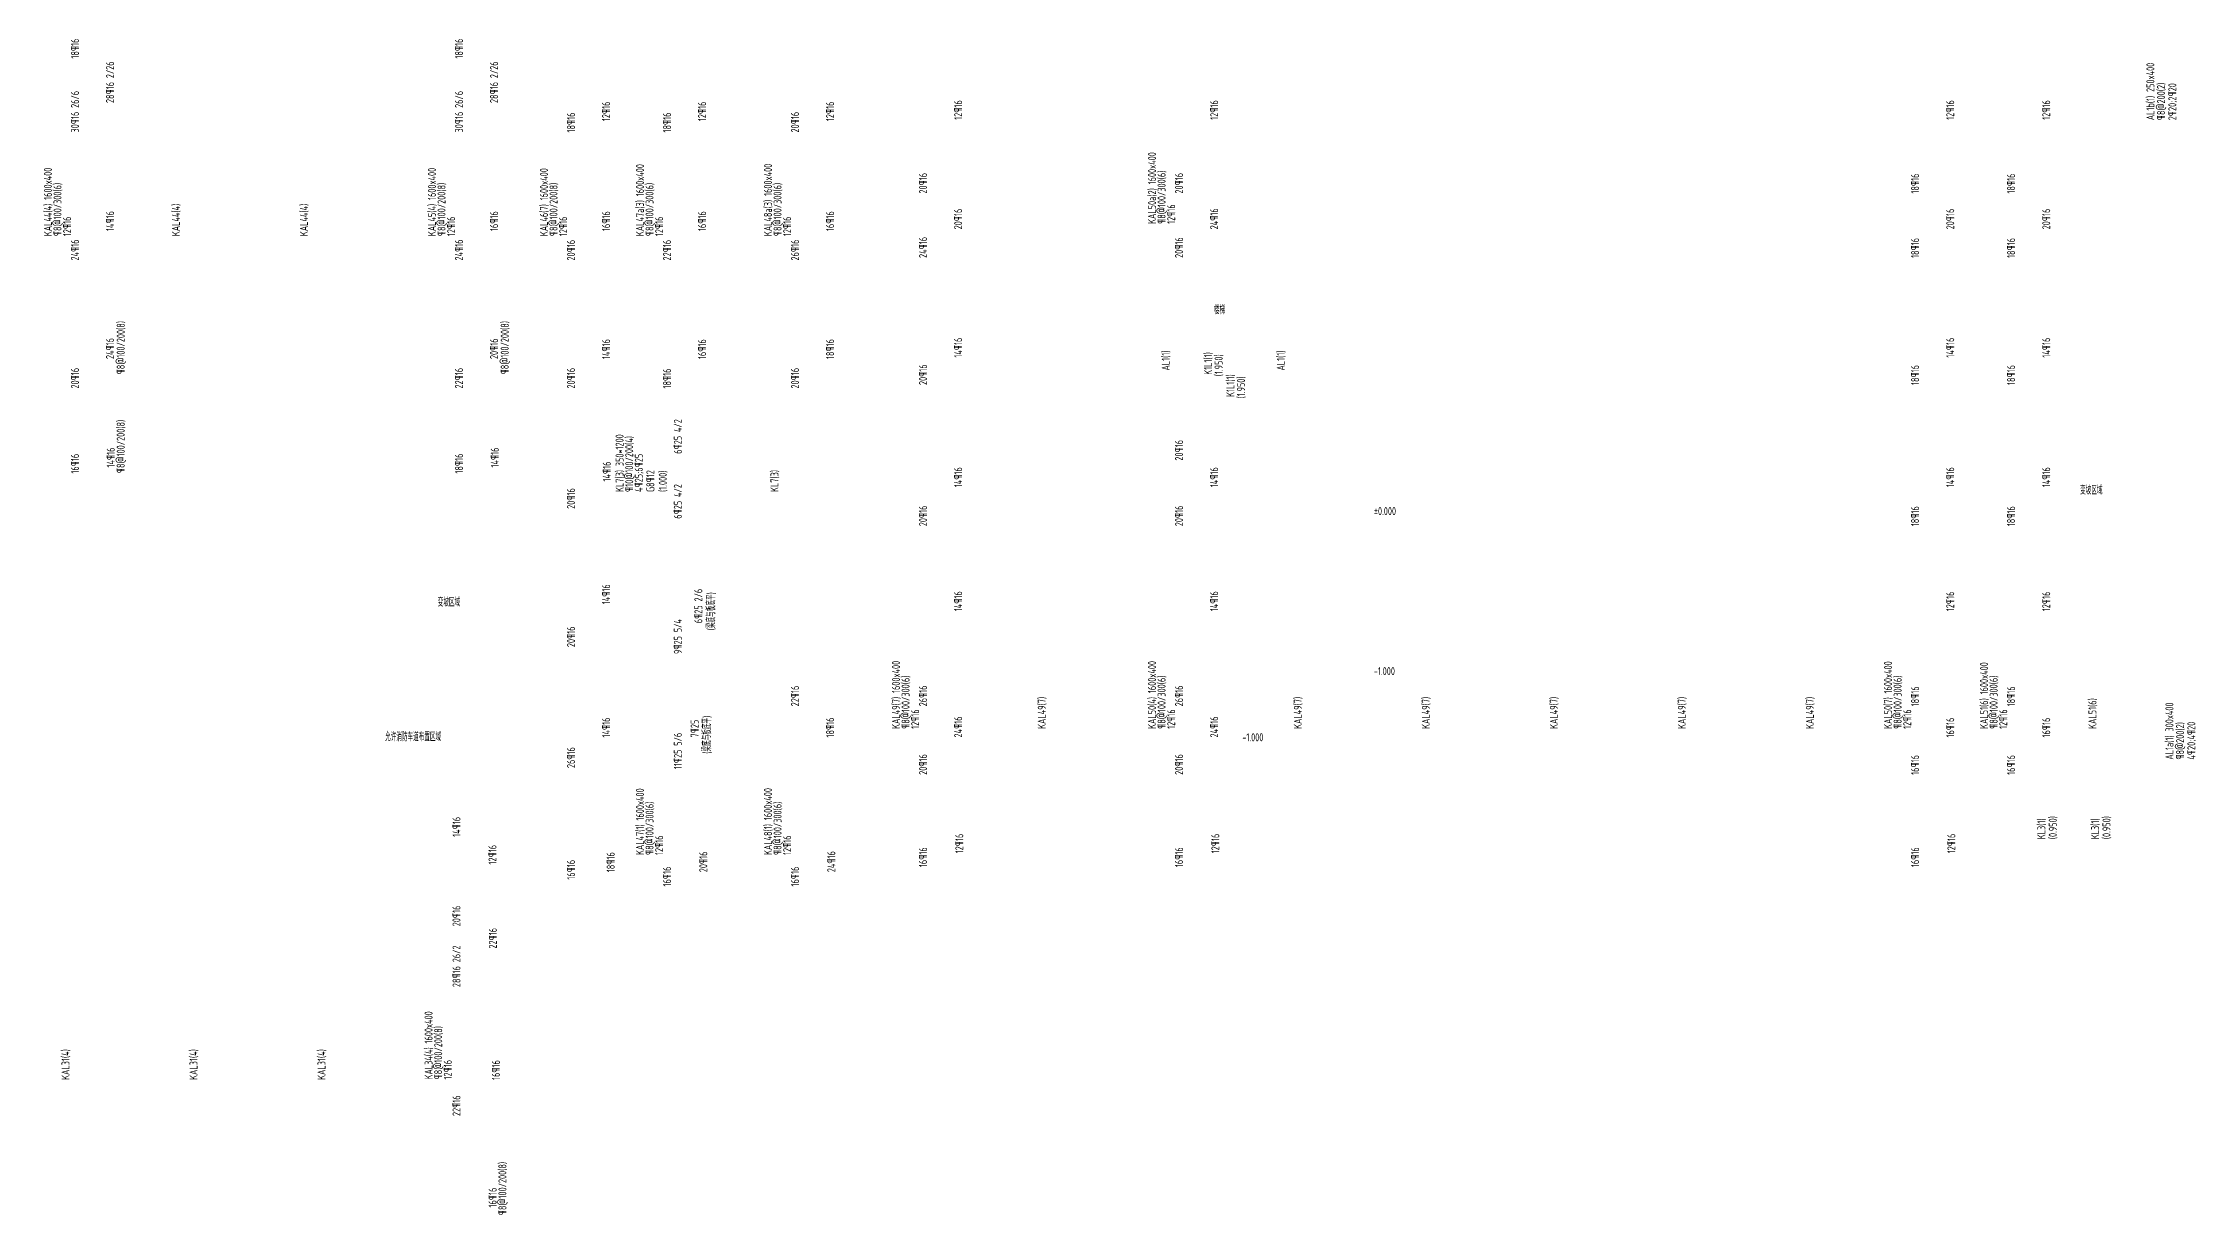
# Model space of a CAD drawing. Extents: x 2468086 to 6957054, y -3413633 to -667223.
# Drawn here: x 5576859 to 5711405, y -1348640 to -1275406 of the extents above; entities that cross this region are included whole.
import ezdxf

# ---------------------------------------------------------------- set-up
doc = ezdxf.new("R2010")
doc.units = 0
doc.header["$LTSCALE"] = 100
doc.header["$MEASUREMENT"] = 0
doc.layers.get('0').update_dxf_attribs({"linetype": 'CONTINUOUS'})
doc.layers.add('垂直标注', color=2, linetype='CONTINUOUS')
doc.layers.add('垂直钢筋', color=7, linetype='CONTINUOUS')
doc.styles.add('GB', font='gbxwxt.shx', dxfattribs={"width": 0.7, "height": 500, "bigfont": 'gbhzfs.shx'})
doc.styles.get("Standard").update_dxf_attribs({"font": 'gbxwxt.shx', "width": 0.8, "bigfont": 'gbhzfs.shx'})

msp = doc.modelspace()

# ---------------------------------------------------------------- texts
at = {"style": 'GB', "width": 0.7}
for s, p in [('楼梯', (5650029.4, -1292344.6)), ('变坡区域', (5704164.5, -1303611.8)), ('%%p0.000', (5660030.8, -1304905.2)), ('变坡区域', (5601525.6, -1310612.2)), ('-1.000', (5660030.8, -1314905.2)), ('允许消防车道布置区域', (5598236.7, -1319027.1)), ('-1.000', (5651807.3, -1319040.9))]:
    msp.add_text(s, height=500, dxfattribs=at).set_placement(p)
at = {"layer": '垂直标注', "width": 0.7}
for s, height, p in [('AL1b(1) 250x400', 500, (5708808.7, -1280229)), ('¶8@200(2)', 500, (5709472.9, -1280229)), ('2¶20;2¶20', 500, (5710178.2, -1280229)), ('KAL50a(2) 1600x400', 499.988, (5646411.6, -1286706.8)), ('KAL44(4) 1600x400', 499.988, (5577411.6, -1287472.4)), ('¶8@100/300(6)', 499.988, (5578011.5, -1287472.4)), ('KAL45(4) 1600x400', 499.988, (5601411.6, -1287472.4)), ('¶8@100/200(8)', 499.988, (5602011.5, -1287472.4)), ('KAL46(7) 1600x400', 499.988, (5608411.6, -1287472.4)), ('¶8@100/200(8)', 499.988, (5609011.5, -1287472.4)), ('KAL47a(3) 1600x400', 499.988, (5614411.6, -1287472.4)), ('¶8@100/300(6)', 499.988, (5615011.5, -1287472.4)), ('KAL48a(3) 1600x400', 499.988, (5622411.6, -1287472.4)), ('¶8@100/300(6)', 499.988, (5623011.5, -1287472.4)), ('¶8@100/300(6)', 499.988, (5647011.5, -1286706.8)), ('KAL44(4)', 499.99, (5585411.6, -1287472.4)), ('KAL44(4)', 499.99, (5593411.6, -1287472.4)), ('12¶16', 499.99, (5647611.5, -1286706.8)), ('12¶16', 499.99, (5578611.5, -1287472.4)), ('12¶16', 499.99, (5602611.5, -1287472.4)), ('12¶16', 499.99, (5609611.5, -1287472.4)), ('12¶16', 499.99, (5615611.5, -1287472.4)), ('12¶16', 499.99, (5623611.5, -1287472.4)), ('AL1(1)', 500, (5647271.2, -1295871.2)), ('K1L1(1) ', 500, (5649913.6, -1296136.8)), ('(1.950)', 500, (5650576.4, -1296230.2)), ('AL1(1)', 500, (5654463.6, -1295871.2)), ('K1L1(1) ', 500, (5651312.3, -1297518.7)), ('(1.950)', 500, (5651975.1, -1297612.1)), ('KL7(3) 350*1200', 499.999, (5613139.9, -1303460.8)), ('¶10@100/200(4)', 499.999, (5613739.9, -1303460.8)), ('4¶25;6¶25', 500, (5614339.9, -1303460.8)), ('G8¶12', 500, (5615060.7, -1303460.8)), ('KL7(3)', 500, (5622820.7, -1303460.8)), ('(1.000)', 500, (5615840, -1303460.8)), ('KAL49(7) 1600x400', 499.988, (5630411.6, -1318265)), ('¶8@100/300(6)', 499.988, (5631011.5, -1318265)), ('KAL50(4) 1600x400', 499.988, (5646411.6, -1318265)), ('¶8@100/300(6)', 499.988, (5647011.5, -1318265)), ('KAL50(7) 1600x400', 499.988, (5692411.6, -1318265)), ('¶8@100/300(6)', 499.988, (5693011.5, -1318265)), ('KAL51(6) 1600x400', 499.988, (5698411.6, -1318265)), ('¶8@100/300(6)', 499.988, (5699011.5, -1318265)), ('KAL49(7)', 499.99, (5639525, -1318265)), ('KAL49(7)', 499.99, (5655525, -1318265)), ('KAL49(7)', 499.99, (5663525, -1318265)), ('KAL49(7)', 499.99, (5671525, -1318265)), ('KAL49(7)', 499.99, (5679525, -1318265)), ('KAL49(7)', 499.99, (5687525, -1318265)), ('KAL51(6)', 499.99, (5705186, -1318265)), ('12¶16', 499.99, (5631611.5, -1318265)), ('12¶16', 499.99, (5647611.5, -1318265)), ('12¶16', 499.99, (5693611.5, -1318265)), ('12¶16', 499.99, (5699611.5, -1318265)), ('AL1a(1) 300x400', 500, (5709996.6, -1320186.3)), ('¶8@200(2)', 500, (5710660.8, -1320186.3)), ('4¶20;4¶20', 500, (5711366.1, -1320186.3)), ('KAL47(1) 1600x400', 499.988, (5614411.6, -1326146.5)), ('¶8@100/300(6)', 499.988, (5615011.5, -1326146.5)), ('KAL48(1) 1600x400', 499.988, (5622411.6, -1326146.5)), ('¶8@100/300(6)', 499.988, (5623011.5, -1326146.5)), ('12¶16', 499.99, (5615611.5, -1326146.5)), ('12¶16', 499.99, (5623611.5, -1326146.5)), ('KL3(1)', 500, (5701994.8, -1325159.7)), ('(0.950)', 500, (5702705, -1325159.7)), ('KL3(1)', 500, (5705352.1, -1325159.7)), ('(0.950)', 500, (5706062.3, -1325159.7)), ('KAL34(4) 1600x400', 499.988, (5601203.3, -1340174.3)), ('KAL31(4)', 499.99, (5578511.7, -1340198.8)), ('KAL31(4)', 499.99, (5586511.7, -1340198.8)), ('KAL31(4)', 499.99, (5594511.7, -1340198.8)), ('¶8@100/200(8)', 499.988, (5601803.3, -1340174.3)), ('12¶16', 499.99, (5602403.3, -1340174.3))]:
    msp.add_text(s, height=height, rotation=90, dxfattribs=at).set_placement(p)
at = {"layer": '垂直钢筋', "width": 0.7}
for s, p in [('18¶16', (5579103.1, -1276377.2)), ('18¶16', (5603103.1, -1276377.2)), ('28¶16 2/26', (5581294.4, -1279154.1)), ('28¶16 2/26', (5605294.4, -1279154.1)), ('30¶16 26/6', (5579103.1, -1280994.7)), ('30¶16 26/6', (5603103.1, -1280994.7)), ('12¶16', (5612294.4, -1280284.7)), ('12¶16', (5618294.4, -1280284.7)), ('12¶16', (5626294.4, -1280284.7)), ('12¶16', (5634297.6, -1280199.9)), ('12¶16', (5650297.6, -1280199.9)), ('12¶16', (5696297.6, -1280199.9)), ('12¶16', (5702297.6, -1280199.9)), ('18¶16', (5610103.1, -1280994.7)), ('18¶16', (5616103.1, -1280994.7)), ('20¶16', (5624103.1, -1280994.7)), ('20¶16', (5632103.1, -1284813.5)), ('20¶16', (5648103.1, -1284813.5)), ('18¶16', (5694103.1, -1284813.5)), ('18¶16', (5700103.1, -1284813.5)), ('14¶16', (5581294.4, -1287154.2)), ('16¶16', (5605294.4, -1287154.2)), ('16¶16', (5612294.4, -1287154.2)), ('16¶16', (5618294.4, -1287154.2)), ('16¶16', (5626294.4, -1287154.2)), ('20¶16', (5634297.6, -1287048.1)), ('24¶16', (5650297.6, -1287048.1)), ('20¶16', (5696297.6, -1287048.1)), ('20¶16', (5702297.6, -1287048.1)), ('24¶16', (5579103.1, -1288994.8)), ('24¶16', (5603103.1, -1288994.8)), ('20¶16', (5610103.1, -1288994.8)), ('22¶16', (5616103.1, -1288994.8)), ('26¶16', (5624103.1, -1288994.8)), ('24¶16', (5632103.1, -1288835.2)), ('20¶16', (5648103.1, -1288835.2)), ('18¶16', (5694103.1, -1288835.2)), ('18¶16', (5700103.1, -1288835.2)), ('24¶16', (5581294.4, -1295154.1)), ('¶8@100/200(8)', (5581962, -1296113)), ('20¶16', (5605294.4, -1295154.1)), ('¶8@100/200(8)', (5605962, -1296113)), ('14¶16', (5612294.4, -1295154.1)), ('16¶16', (5618294.4, -1295154.1)), ('18¶16', (5626294.4, -1295154.1)), ('14¶16', (5634297.6, -1295065.6)), ('14¶16', (5696297.6, -1295065.6)), ('14¶16', (5702297.6, -1295065.6)), ('20¶16', (5579103.1, -1296994.7)), ('22¶16', (5603103.1, -1296994.7)), ('20¶16', (5610103.1, -1296994.7)), ('18¶16', (5616103.1, -1296994.7)), ('20¶16', (5624103.1, -1296994.7)), ('20¶16', (5632103.1, -1296775.5)), ('18¶16', (5694103.1, -1296775.5)), ('18¶16', (5700103.1, -1296775.5)), ('¶8@100/200(8)', (5581962, -1302285)), ('6¶25 4/2', (5616779.3, -1301074.9)), ('14¶16', (5581340.8, -1301930.4)), ('14¶16', (5605340.8, -1301930.4)), ('20¶16', (5648103.1, -1301501)), ('16¶16', (5579103.1, -1302310.7)), ('18¶16', (5603103.1, -1302310.7)), ('14¶16', (5612340.8, -1302806.5)), ('14¶16', (5634297.6, -1303160.4)), ('14¶16', (5650297.6, -1303160.4)), ('14¶16', (5696297.6, -1303160.4)), ('14¶16', (5702297.6, -1303160.4)), ('20¶16', (5610103.1, -1304513.9)), ('6¶25 4/2', (5616779.3, -1305131.5)), ('20¶16', (5632103.1, -1305599.9)), ('20¶16', (5648103.1, -1305599.9)), ('18¶16', (5694103.1, -1305599.9)), ('18¶16', (5700103.1, -1305599.9)), ('14¶16', (5612297.6, -1310476.2)), ('6¶25 2/6', (5618063.9, -1311661.8)), ('(梁底与板底平)', (5618869.8, -1312103.1)), ('14¶16', (5634297.6, -1310911.4)), ('14¶16', (5650297.6, -1310911.4)), ('12¶16', (5696297.6, -1310911.4)), ('12¶16', (5702297.6, -1310911.4)), ('20¶16', (5610103.1, -1313154.4)), ('9¶25 5/4', (5616779.3, -1313588.6)), ('22¶16', (5624103.1, -1316856.3)), ('26¶16', (5632103.1, -1316856.3)), ('26¶16', (5648103.1, -1316856.3)), ('18¶16', (5694103.1, -1316856.3)), ('18¶16', (5700103.1, -1316856.3)), ('14¶16', (5612297.6, -1318802.6)), ('7¶25', (5617831.4, -1318802.6)), ('(梁底与板底平)', (5618610, -1319818.3)), ('18¶16', (5626297.6, -1318802.6)), ('24¶16', (5634297.6, -1318802.6)), ('24¶16', (5650297.6, -1318802.6)), ('16¶16', (5696297.6, -1318802.6)), ('16¶16', (5702297.6, -1318802.6)), ('26¶16', (5610103.1, -1320714.3)), ('11¶25 5/6', (5616779.3, -1320779.6)), ('20¶16', (5632103.1, -1321136.4)), ('20¶16', (5648103.1, -1321136.4)), ('16¶16', (5694103.1, -1321136.4)), ('16¶16', (5700103.1, -1321136.4)), ('14¶16', (5602946.8, -1325011.7)), ('12¶16', (5634369.8, -1326039.1)), ('12¶16', (5650369.8, -1326039.1)), ('12¶16', (5696369.8, -1326039.1)), ('12¶16', (5605196.1, -1326739.8)), ('18¶16', (5612584.2, -1327221.6)), ('20¶16', (5618369.8, -1327221.6)), ('24¶16', (5626369.8, -1327221.6)), ('16¶16', (5632103.1, -1326902.5)), ('16¶16', (5648103.1, -1326902.5)), ('16¶16', (5694103.1, -1326902.5)), ('16¶16', (5610103.1, -1327687.5)), ('16¶16', (5616103.1, -1328112)), ('16¶16', (5624103.1, -1328112)), ('20¶16', (5602946.8, -1330602.7)), ('22¶16', (5605218.9, -1331995.2)), ('28¶16 26/2', (5602946.8, -1334404.4)), ('16¶16', (5605408.6, -1340205.3)), ('22¶16', (5602946.8, -1342460.1)), ('¶8@100/200(8)', (5605816.9, -1348661.4)), ('16¶16', (5605204.4, -1348174))]:
    msp.add_text(s, height=500, rotation=90, dxfattribs=at).set_placement(p)

doc.saveas('drawing.dxf')
